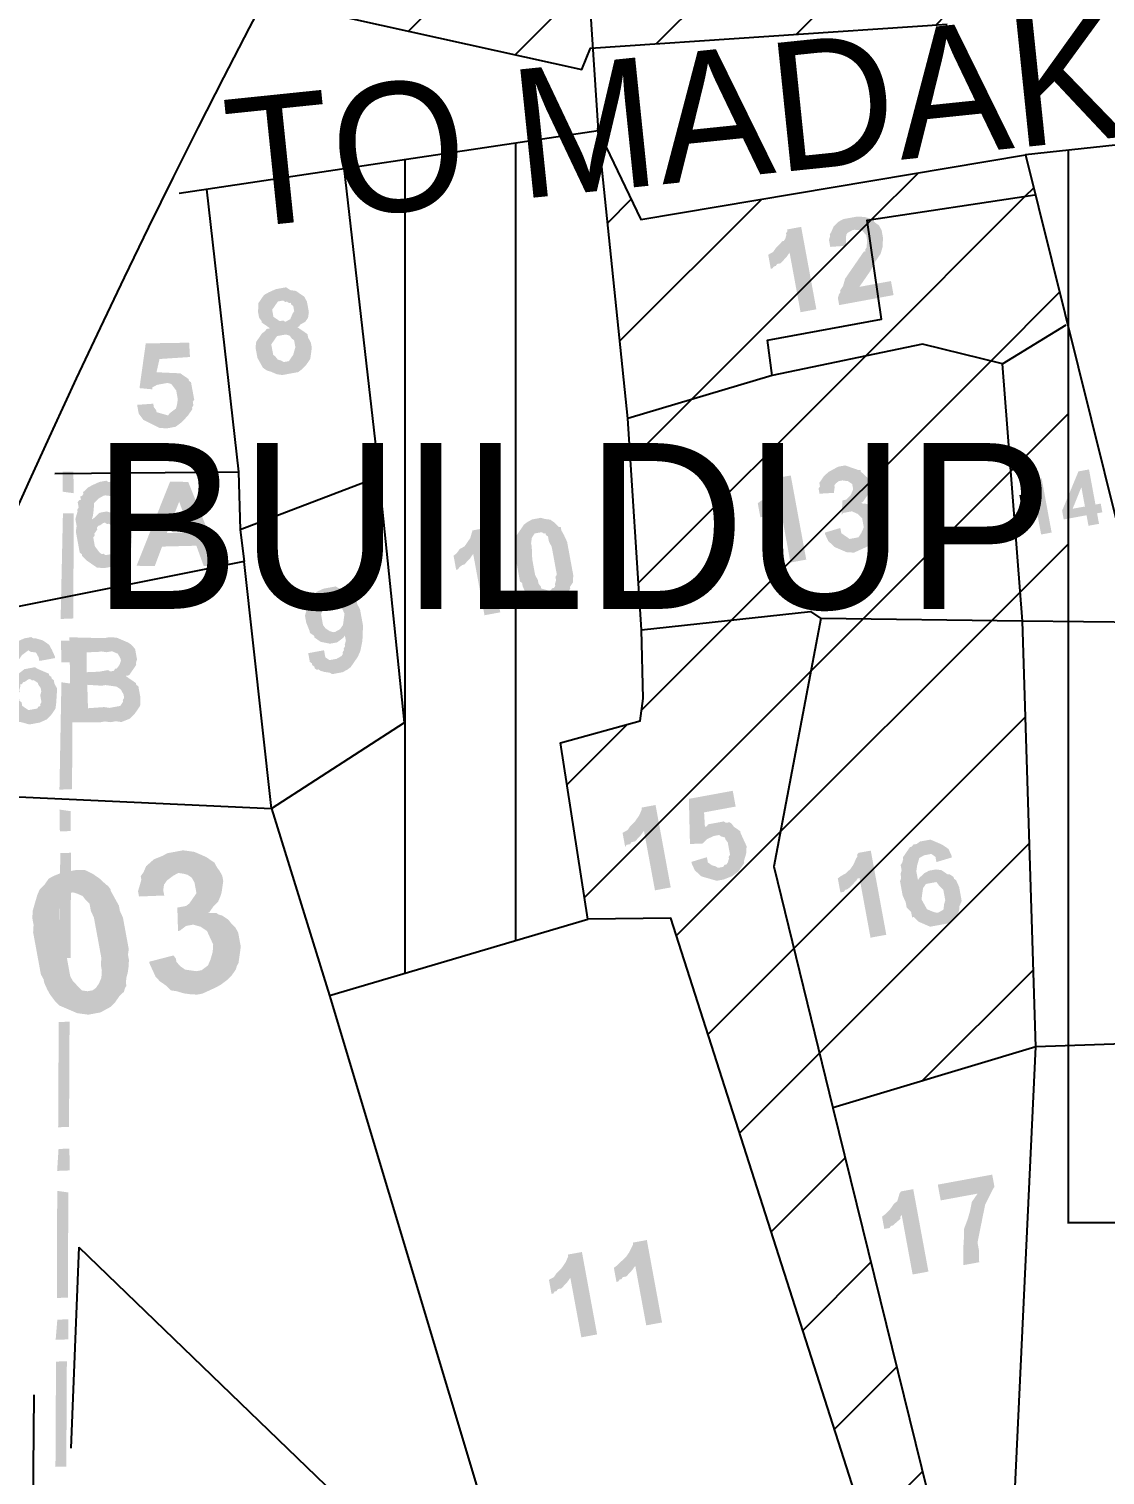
# Model space of a CAD drawing. Header units: metres. Extents: x 297 to 3998, y 336 to 1712.
# Drawn here: x 2856.9 to 2915.3, y 1161.1 to 1239.6 of the extents above; entities that cross this region are included whole.
import ezdxf

# ---------------------------------------------------------------- set-up
doc = ezdxf.new("R2010")
doc.units = ezdxf.units.M
doc.header["$MEASUREMENT"] = 0
doc.styles.get("Standard").update_dxf_attribs({"font": 'CENSCBK.TTF'})
pattern_1 = [(45, (-2513.5867, 677.9554), (-3.535534, 3.535534), [])]

msp = doc.modelspace()

# ---------------------------------------------------------------- hatches: boundary and pattern name
h = msp.add_hatch()
h.set_pattern_fill('ANSI31', color=2, scale=40, style=0)
h.set_pattern_definition(pattern_1)
h.paths.add_polyline_path([(2869.793, 1241.221), (2886.894, 1237.409), (2887.367, 1238.579), (2887.493, 1238.588), (2886.194, 1258.274), (2885.943, 1261.511), (2881.02, 1261.511, 0.011596)])
h = msp.add_hatch()
h.set_pattern_fill('ANSI31', color=2, scale=40, style=0)
h.set_pattern_definition(pattern_1)
h.paths.add_polyline_path([(2921.918, 1261.511), (2893.94, 1261.511), (2895.093, 1255.95), (2897, 1247.737), (2886.858, 1248.211), (2887.493, 1238.588), (2906.717, 1239.881), (2906.398, 1242.677), (2911.056, 1243.043), (2911.487, 1240.169), (2911.868, 1240.239), (2912.266, 1240.214), (2912.742, 1240.302), (2913.141, 1240.277), (2913.522, 1240.347), (2914.015, 1240.34), (2914.396, 1240.41), (2914.89, 1240.402), (2915.27, 1240.472), (2915.764, 1240.465), (2916.145, 1240.535), (2916.543, 1240.51), (2917.019, 1240.598), (2917.418, 1240.573), (2917.894, 1240.66), (2918.292, 1240.635), (2918.768, 1240.723), (2919.166, 1240.698), (2919.547, 1240.768), (2920.041, 1240.761), (2920.422, 1240.831), (2920.915, 1240.823), (2921.296, 1240.894), (2921.79, 1240.886), (2921.885, 1240.904)])
h = msp.add_hatch()
h.set_pattern_fill('ANSI31', color=2, scale=40, style=0)
h.set_pattern_definition(pattern_1)
h.paths.add_polyline_path([(2903.17, 1223.871), (2902.378, 1229.237), (2911.514, 1230.624), (2910.976, 1232.79), (2890.112, 1229.275), (2887.789, 1234.1), (2889.398, 1218.478), (2897.237, 1220.809), (2896.981, 1222.73)])
h = msp.add_hatch()
h.set_pattern_fill('ANSI31', color=2, scale=40, style=0)
h.set_pattern_definition(pattern_1)
h.paths.add_polyline_path([(2911.514, 1230.624), (2902.378, 1229.237), (2903.17, 1223.871), (2896.981, 1222.73), (2897.237, 1220.809), (2905.39, 1222.508), (2909.722, 1221.436), (2910.82, 1207.463), (2913.292, 1207.439), (2913.292, 1223.451)])
at = {"linetype": 'Continuous'}
for points in [[(2901.564, 1229.382), (2901.468, 1229.365), (2901.087, 1229.295), (2900.819, 1229.147), (2900.569, 1228.904), (2900.431, 1228.583), (2900.353, 1228.47), (2901.686, 1228.716), (2902.085, 1228.691), (2902.328, 1228.44), (2902.38, 1228.155), (2902.355, 1227.756), (2902.278, 1227.644), (2902.295, 1227.549), (2902.2, 1227.531), (2901.967, 1227.193), (2901.734, 1226.854), (2901.501, 1226.516), (2901.268, 1226.178), (2901.19, 1226.065), (2901.13, 1225.857), (2901.07, 1225.649), (2900.992, 1225.537), (2900.915, 1225.424), (2900.932, 1225.329), (2900.855, 1225.216), (2900.795, 1225.008), (2900.83, 1224.817), (2900.847, 1224.722), (2900.865, 1224.627), (2903.816, 1225.171), (2903.676, 1225.933), (2901.962, 1225.617), (2902.04, 1225.73), (2902.273, 1226.068), (2902.583, 1226.519), (2902.799, 1226.952), (2903.11, 1227.403), (2903.23, 1227.819), (2903.237, 1228.313), (2903.167, 1228.694), (2903.019, 1228.962), (2902.794, 1229.117), (2902.663, 1229.29), (2902.248, 1229.41), (2901.849, 1229.435), (2901.754, 1229.418)], [(2898.803, 1228.874), (2898.136, 1228.751), (2898.041, 1228.733), (2898.058, 1228.638), (2897.981, 1228.525), (2897.998, 1228.43), (2897.938, 1228.222), (2897.861, 1228.11), (2897.765, 1228.092), (2897.688, 1227.979), (2897.437, 1227.736), (2897.282, 1227.511), (2897.014, 1227.363), (2898.174, 1227.478), (2898.77, 1224.241), (2899.627, 1224.399)], [(2900.353, 1228.47), (2900.371, 1228.375), (2900.311, 1228.167), (2900.328, 1228.072), (2900.346, 1227.977), (2900.381, 1227.786), (2901.255, 1227.849), (2901.238, 1227.944), (2901.245, 1228.438), (2901.323, 1228.551), (2901.591, 1228.699), (2901.686, 1228.716)], [(2897.014, 1227.363), (2897.154, 1226.601), (2897.249, 1226.619), (2897.327, 1226.731), (2897.422, 1226.749), (2897.5, 1226.862), (2897.69, 1226.897), (2898.018, 1227.253), (2898.096, 1227.365), (2898.174, 1227.478)], [(2870.669, 1225.56), (2870.574, 1225.543), (2870.288, 1225.49), (2869.925, 1225.325), (2869.657, 1225.177), (2869.501, 1224.951), (2869.424, 1224.838), (2870.696, 1224.876), (2870.809, 1224.798), (2870.904, 1224.816), (2871.017, 1224.738), (2871.112, 1224.756), (2871.13, 1224.661), (2871.243, 1224.583), (2871.295, 1224.297), (2871.218, 1224.185), (2871.08, 1223.864), (2870.812, 1223.716), (2870.699, 1223.794), (2869.539, 1223.678), (2869.652, 1223.601), (2869.877, 1223.445), (2869.99, 1223.368), (2869.799, 1223.333), (2869.722, 1223.22), (2869.549, 1223.09), (2869.394, 1222.864), (2869.238, 1222.639), (2869.196, 1222.335), (2869.248, 1222.05), (2869.301, 1221.764), (2869.449, 1221.496), (2869.597, 1221.228), (2869.709, 1221.15), (2869.822, 1221.073), (2870.03, 1221.013), (2870.351, 1220.875), (2870.654, 1220.832), (2870.94, 1220.885), (2871.225, 1220.938), (2871.511, 1220.99), (2871.684, 1221.12), (2871.934, 1221.363), (2872.09, 1221.589), (2870.722, 1221.534), (2870.609, 1221.611), (2870.401, 1221.672), (2870.271, 1221.844), (2870.158, 1221.922), (2870.105, 1222.208), (2870.088, 1222.303), (2870.053, 1222.493), (2870.13, 1222.606), (2870.208, 1222.719), (2870.286, 1222.832), (2870.363, 1222.944), (2870.458, 1222.962), (2870.744, 1223.015), (2872.017, 1223.052), (2871.904, 1223.13), (2871.679, 1223.285), (2871.566, 1223.363), (2871.453, 1223.44), (2871.548, 1223.458), (2871.626, 1223.571), (2871.894, 1223.719), (2872.049, 1223.944), (2872.092, 1224.247), (2872.039, 1224.533), (2872.004, 1224.723), (2871.987, 1224.819), (2871.839, 1225.087), (2871.613, 1225.242), (2871.388, 1225.397), (2871.085, 1225.44), (2870.972, 1225.517), (2870.859, 1225.595)], [(2869.424, 1224.838), (2869.346, 1224.726), (2869.338, 1224.232), (2869.391, 1223.946), (2869.521, 1223.774), (2869.539, 1223.678), (2870.699, 1223.794), (2870.604, 1223.776), (2870.508, 1223.759), (2870.396, 1223.836), (2870.283, 1223.914), (2870.17, 1223.992), (2870.1, 1224.372), (2870.255, 1224.598), (2870.411, 1224.823), (2870.696, 1224.876)], [(2872.017, 1223.052), (2870.744, 1223.015), (2870.839, 1223.032), (2871.047, 1222.972), (2871.177, 1222.799), (2871.29, 1222.721), (2871.36, 1222.341), (2871.24, 1221.925), (2871.007, 1221.586), (2870.722, 1221.534), (2872.09, 1221.589), (2872.167, 1221.702), (2872.21, 1222.005), (2872.252, 1222.308), (2872.2, 1222.594), (2872.052, 1222.862), (2872.034, 1222.957)], [(2865.596, 1222.588), (2863.241, 1222.548), (2862.901, 1220.122), (2863.602, 1220.055), (2863.585, 1220.15), (2863.853, 1220.298), (2863.948, 1220.315), (2864.233, 1220.368), (2865.584, 1220.518), (2865.566, 1220.614), (2865.228, 1220.847), (2865.115, 1220.924), (2863.825, 1220.982), (2863.988, 1221.701), (2865.641, 1221.809)], [(2865.584, 1220.518), (2864.233, 1220.368), (2864.329, 1220.385), (2864.424, 1220.403), (2864.632, 1220.343), (2864.762, 1220.17), (2864.892, 1219.997), (2864.945, 1219.712), (2864.963, 1219.616), (2864.98, 1219.521), (2864.938, 1219.218), (2864.877, 1219.01), (2864.705, 1218.88), (2864.532, 1218.749), (2864.454, 1218.637), (2864.246, 1218.697), (2865.536, 1218.639), (2865.614, 1218.752), (2865.769, 1218.977), (2865.752, 1219.073), (2865.829, 1219.185), (2865.794, 1219.376), (2865.872, 1219.489), (2865.855, 1219.584), (2865.802, 1219.869), (2865.749, 1220.155), (2865.732, 1220.25), (2865.697, 1220.441)], [(2863.647, 1219.276), (2862.773, 1219.213), (2862.79, 1219.118), (2862.861, 1218.737), (2863.121, 1218.391), (2863.555, 1218.176), (2863.988, 1217.96), (2864.386, 1217.935), (2864.862, 1218.023), (2865.208, 1218.283), (2865.536, 1218.639), (2864.246, 1218.697), (2864.038, 1218.757), (2863.83, 1218.817), (2863.813, 1218.912), (2863.682, 1219.085), (2863.665, 1219.18)], [(2859.314, 1215.593), (2858.726, 1215.583), (2859.335, 1214.415)], [(2858.726, 1215.583), (2859.335, 1214.415), (2858.728, 1214.5)], [(2898.237, 1215.382), (2897.475, 1215.241), (2897.493, 1215.146), (2897.51, 1215.051), (2897.433, 1214.938), (2897.295, 1214.618), (2897.217, 1214.505), (2897.14, 1214.392), (2896.889, 1214.149), (2896.621, 1214.001), (2896.448, 1213.871), (2897.626, 1213.891), (2898.222, 1210.654), (2899.079, 1210.812)], [(2900.903, 1215.873), (2900.808, 1215.855), (2900.539, 1215.708), (2900.271, 1215.56), (2900.021, 1215.317), (2899.866, 1215.091), (2899.788, 1214.978), (2901.043, 1215.111), (2901.346, 1215.069), (2901.572, 1214.913), (2901.624, 1214.628), (2901.487, 1214.307), (2901.236, 1214.064), (2901.141, 1214.046), (2901.046, 1214.029), (2900.996, 1213.232), (2901.073, 1213.345), (2901.168, 1213.362), (2901.454, 1213.415), (2902.579, 1213.721), (2902.466, 1213.798), (2902.258, 1213.859), (2902.163, 1213.841), (2902.05, 1213.919), (2902.146, 1213.936), (2902.301, 1214.162), (2902.456, 1214.387), (2902.481, 1214.786), (2902.394, 1215.262), (2902.038, 1215.59), (2902.02, 1215.685), (2901.925, 1215.668), (2901.188, 1215.926), (2901.093, 1215.908)], [(2911.849, 1215.232), (2911.373, 1215.144), (2911.218, 1214.919), (2911.158, 1214.711), (2910.907, 1214.468), (2910.734, 1214.338), (2910.639, 1214.32), (2911.436, 1214.27), (2911.822, 1212.175), (2912.393, 1212.281)], [(2914.42, 1215.706), (2913.849, 1215.601), (2912.962, 1213.468), (2913.049, 1212.992), (2914.287, 1213.22), (2914.392, 1212.649), (2914.964, 1212.754), (2914.858, 1213.326), (2915.144, 1213.378), (2915.056, 1213.854), (2913.533, 1213.574), (2914.006, 1214.744)], [(2914.42, 1215.706), (2914.006, 1214.744), (2914.199, 1213.696), (2913.533, 1213.574), (2914.771, 1213.802)], [(2861.105, 1215.097), (2860.724, 1215.027), (2860.361, 1214.862), (2860.093, 1214.714), (2859.842, 1214.471), (2859.86, 1214.376), (2861.055, 1214.3), (2861.358, 1214.258), (2861.524, 1213.895), (2861.541, 1213.799), (2862.398, 1213.957), (2862.38, 1214.052), (2862.215, 1214.416), (2862.067, 1214.684), (2861.729, 1214.917), (2861.313, 1215.037), (2861.218, 1215.019)], [(2865.547, 1215.03), (2864.56, 1215.045), (2862.744, 1210.477), (2863.731, 1210.462), (2864.127, 1211.519), (2865.988, 1211.567), (2864.385, 1212.256), (2865.056, 1213.955)], [(2865.547, 1215.03), (2865.056, 1213.955), (2865.658, 1212.294), (2864.385, 1212.256), (2865.988, 1211.567), (2866.389, 1210.46), (2867.377, 1210.445)], [(2899.788, 1214.978), (2899.823, 1214.788), (2899.745, 1214.675), (2899.763, 1214.58), (2899.798, 1214.39), (2900.577, 1214.435), (2900.62, 1214.738), (2900.602, 1214.833), (2900.68, 1214.946), (2900.853, 1215.076), (2900.948, 1215.094), (2901.043, 1215.111)], [(2859.86, 1214.376), (2859.782, 1214.263), (2859.687, 1214.245), (2859.722, 1214.055), (2859.627, 1214.037), (2859.549, 1213.925), (2859.567, 1213.829), (2859.602, 1213.639), (2859.524, 1213.526), (2859.542, 1213.431), (2859.422, 1213.015), (2859.457, 1212.825), (2859.492, 1212.634), (2859.449, 1212.331), (2859.519, 1211.95), (2859.572, 1211.665), (2859.642, 1211.284), (2859.66, 1211.189), (2859.772, 1211.111), (2859.79, 1211.016), (2860.033, 1210.765), (2860.371, 1210.532), (2860.597, 1210.377), (2860.995, 1210.352), (2861.281, 1210.404), (2861.662, 1210.475), (2861.93, 1210.622), (2862.18, 1210.865), (2862.258, 1210.978), (2862.336, 1211.091), (2861.063, 1211.053), (2860.95, 1211.131), (2860.855, 1211.113), (2860.742, 1211.191), (2860.612, 1211.364), (2860.481, 1211.537), (2860.394, 1212.013), (2860.471, 1212.126), (2860.454, 1212.221), (2860.532, 1212.334), (2860.609, 1212.446), (2860.592, 1212.542), (2860.669, 1212.654), (2860.765, 1212.672), (2860.937, 1212.802), (2861.033, 1212.82), (2862.305, 1212.857), (2862.193, 1212.935), (2862.08, 1213.013), (2860.314, 1212.982), (2860.374, 1213.19), (2860.416, 1213.494), (2860.441, 1213.892), (2860.692, 1214.135), (2860.96, 1214.283), (2861.055, 1214.3)], [(2896.448, 1213.871), (2896.588, 1213.109), (2896.779, 1213.144), (2896.857, 1213.257), (2896.952, 1213.275), (2897.125, 1213.405), (2897.453, 1213.761), (2897.531, 1213.873), (2897.626, 1213.891)], [(2902.579, 1213.721), (2901.454, 1213.415), (2901.549, 1213.433), (2901.87, 1213.295), (2902.113, 1213.044), (2902.201, 1212.568), (2902.063, 1212.248), (2901.908, 1212.022), (2901.812, 1212.005), (2901.622, 1211.969), (2902.972, 1212.12), (2903.033, 1212.328), (2903.11, 1212.441), (2903.075, 1212.631), (2903.058, 1212.726), (2902.97, 1213.202), (2902.935, 1213.393), (2902.822, 1213.47), (2902.805, 1213.566), (2902.692, 1213.643)], [(2910.639, 1214.32), (2910.744, 1213.749), (2910.84, 1213.766), (2911.341, 1214.252), (2911.436, 1214.27)], [(2858.748, 1213.323), (2859.307, 1207.618), (2858.623, 1207.59)], [(2859.337, 1213.333), (2858.748, 1213.323), (2859.307, 1207.618)], [(2861.118, 1213.426), (2860.737, 1213.356), (2860.486, 1213.113), (2860.314, 1212.982), (2862.08, 1213.013), (2862.062, 1213.108), (2861.742, 1213.246), (2861.421, 1213.383), (2861.326, 1213.366)], [(2862.305, 1212.857), (2861.033, 1212.82), (2861.145, 1212.742), (2861.241, 1212.76), (2861.466, 1212.604), (2861.484, 1212.509), (2861.596, 1212.431), (2861.614, 1212.336), (2861.667, 1212.051), (2861.684, 1211.955), (2861.702, 1211.86), (2861.659, 1211.557), (2861.581, 1211.444), (2861.599, 1211.349), (2861.521, 1211.236), (2861.426, 1211.219), (2861.348, 1211.106), (2861.063, 1211.053), (2862.336, 1211.091), (2862.413, 1211.204), (2862.456, 1211.507), (2862.481, 1211.905), (2862.506, 1212.304), (2862.358, 1212.572), (2862.323, 1212.762)], [(2884.397, 1213.028), (2884.206, 1212.993), (2883.938, 1212.845), (2883.765, 1212.715), (2883.533, 1212.377), (2883.3, 1212.039), (2883.292, 1211.545), (2883.285, 1211.052), (2883.372, 1210.575), (2883.46, 1210.099), (2883.548, 1209.623), (2883.66, 1209.546), (2883.678, 1209.451), (2883.696, 1209.355), (2883.861, 1208.992), (2884.104, 1208.742), (2884.329, 1208.586), (2884.65, 1208.448), (2884.763, 1208.371), (2884.858, 1208.388), (2884.953, 1208.406), (2885.429, 1208.494), (2885.62, 1208.529), (2885.715, 1208.546), (2885.888, 1208.676), (2886.043, 1208.902), (2886.121, 1209.015), (2886.216, 1209.032), (2886.198, 1209.127), (2886.276, 1209.24), (2886.259, 1209.335), (2885.116, 1209.125), (2884.908, 1209.185), (2884.7, 1209.245), (2884.683, 1209.34), (2884.552, 1209.513), (2884.517, 1209.704), (2884.369, 1209.972), (2884.317, 1210.257), (2884.212, 1210.829), (2884.184, 1211.513), (2884.166, 1211.608), (2884.149, 1211.703), (2884.191, 1212.006), (2884.347, 1212.232), (2884.442, 1212.249), (2884.537, 1212.267), (2885.757, 1212.59), (2885.662, 1212.572), (2885.419, 1212.823), (2885.194, 1212.978), (2884.89, 1213.021), (2884.682, 1213.081), (2884.492, 1213.046)], [(2881.636, 1212.52), (2880.969, 1212.397), (2880.909, 1212.189), (2880.849, 1211.981), (2880.771, 1211.868), (2880.694, 1211.755), (2880.616, 1211.643), (2880.539, 1211.53), (2880.27, 1211.382), (2880.115, 1211.157), (2879.942, 1211.026), (2881.007, 1211.124), (2881.621, 1207.792), (2882.478, 1207.95)], [(2885.757, 1212.59), (2884.537, 1212.267), (2884.632, 1212.284), (2884.728, 1212.302), (2884.84, 1212.224), (2884.936, 1212.242), (2884.953, 1212.146), (2885.066, 1212.069), (2885.101, 1211.878), (2885.118, 1211.783), (2885.266, 1211.515), (2885.337, 1211.134), (2885.424, 1210.658), (2885.547, 1209.992), (2885.469, 1209.879), (2885.487, 1209.784), (2885.504, 1209.689), (2885.444, 1209.481), (2885.462, 1209.385), (2885.384, 1209.273), (2885.289, 1209.255), (2885.211, 1209.142), (2885.116, 1209.125), (2886.259, 1209.335), (2886.414, 1209.561), (2886.439, 1209.959), (2886.351, 1210.435), (2886.281, 1210.816), (2886.193, 1211.292), (2886.106, 1211.768), (2885.94, 1212.132), (2885.792, 1212.4), (2885.775, 1212.495)], [(2900.928, 1212.531), (2900.089, 1212.278), (2900.106, 1212.182), (2900.272, 1211.819), (2900.627, 1211.491), (2900.948, 1211.353), (2901.269, 1211.215), (2901.667, 1211.19), (2902.03, 1211.356), (2902.394, 1211.521), (2902.739, 1211.782), (2902.817, 1211.894), (2902.895, 1212.007), (2902.972, 1212.12), (2901.622, 1211.969), (2901.432, 1211.934), (2901.319, 1212.012), (2901.206, 1212.09), (2900.981, 1212.245), (2900.963, 1212.34)], [(2879.942, 1211.026), (2880.083, 1210.265), (2880.178, 1210.282), (2880.255, 1210.395), (2880.428, 1210.525), (2880.524, 1210.543), (2880.852, 1210.899), (2880.929, 1211.011), (2881.007, 1211.124)], [(2873.365, 1209.322), (2872.889, 1209.235), (2872.526, 1209.069), (2872.276, 1208.826), (2872.043, 1208.488), (2872, 1208.185), (2871.88, 1207.769), (2871.95, 1207.388), (2872.133, 1206.929), (2872.15, 1206.834), (2873.423, 1206.872), (2873.215, 1206.932), (2872.99, 1207.087), (2872.859, 1207.26), (2872.842, 1207.355), (2872.789, 1207.641), (2872.772, 1207.736), (2872.754, 1207.831), (2872.814, 1208.039), (2872.874, 1208.247), (2873.03, 1208.473), (2873.203, 1208.603), (2873.411, 1208.543), (2874.666, 1208.676), (2874.553, 1208.754), (2874.423, 1208.926), (2874.197, 1209.082), (2873.877, 1209.22), (2873.669, 1209.28), (2873.556, 1209.357)], [(2874.666, 1208.676), (2873.411, 1208.543), (2873.506, 1208.561), (2873.619, 1208.483), (2873.862, 1208.232), (2874.027, 1207.869), (2873.984, 1207.566), (2873.942, 1207.263), (2873.864, 1207.15), (2873.786, 1207.037), (2873.518, 1206.889), (2873.423, 1206.872), (2872.15, 1206.834), (2872.263, 1206.757), (2872.376, 1206.679), (2874.047, 1206.692), (2874.082, 1206.501), (2874.1, 1206.406), (2874.04, 1206.198), (2874.057, 1206.103), (2873.979, 1205.99), (2873.997, 1205.895), (2873.919, 1205.782), (2873.937, 1205.687), (2873.859, 1205.574), (2873.591, 1205.426), (2873.401, 1205.391), (2872.145, 1205.258), (2872.258, 1205.181), (2872.276, 1205.085), (2872.389, 1205.008), (2872.406, 1204.913), (2872.519, 1204.835), (2872.614, 1204.852), (2872.727, 1204.775), (2872.935, 1204.715), (2873.238, 1204.672), (2873.351, 1204.594), (2873.636, 1204.647), (2873.922, 1204.7), (2874.19, 1204.848), (2874.363, 1204.978), (2874.518, 1205.203), (2874.751, 1205.542), (2874.889, 1205.862), (2874.992, 1206.373), (2875.017, 1206.772), (2875.024, 1207.265), (2874.936, 1207.741), (2874.866, 1208.122), (2874.718, 1208.39), (2874.683, 1208.581)], [(2857.032, 1206.608), (2856.937, 1206.59), (2856.652, 1206.538), (2856.288, 1206.372), (2856.02, 1206.225), (2855.77, 1205.982), (2855.692, 1205.869), (2856.982, 1205.811), (2857.285, 1205.769), (2857.433, 1205.501), (2857.468, 1205.31), (2858.325, 1205.468), (2858.308, 1205.563), (2858.142, 1205.927), (2857.995, 1206.195), (2857.656, 1206.428), (2857.24, 1206.548), (2857.145, 1206.53)], [(2860.981, 1206.548), (2859.102, 1206.596), (2859.165, 1201.98), (2860.741, 1201.976), (2861.026, 1202.028), (2861.33, 1201.986), (2861.615, 1202.038), (2861.918, 1201.996), (2862.377, 1202.179), (2862.627, 1202.422), (2862.783, 1202.647), (2862.86, 1202.76), (2860.107, 1202.745), (2860.069, 1204.017), (2860.866, 1203.967), (2862.727, 1204.015), (2862.71, 1204.11), (2862.597, 1204.188), (2862.484, 1204.266), (2862.372, 1204.343), (2862.259, 1204.421), (2862.146, 1204.499), (2862.241, 1204.516), (2862.337, 1204.534), (2862.492, 1204.759), (2860.042, 1204.701), (2860.039, 1205.784), (2860.628, 1205.794), (2862.68, 1205.877), (2862.662, 1205.972), (2862.419, 1206.222), (2862.306, 1206.3), (2861.986, 1206.438), (2861.665, 1206.576), (2861.267, 1206.601), (2861.171, 1206.583)], [(2872.376, 1206.679), (2872.393, 1206.584), (2872.732, 1206.351), (2873.243, 1206.248), (2873.624, 1206.318), (2873.969, 1206.579), (2874.047, 1206.692)], [(2855.692, 1205.869), (2855.71, 1205.774), (2855.614, 1205.756), (2855.632, 1205.661), (2855.554, 1205.548), (2855.477, 1205.435), (2855.416, 1205.227), (2855.452, 1205.037), (2855.374, 1204.924), (2855.426, 1204.639), (2855.349, 1204.526), (2855.384, 1204.335), (2855.401, 1204.24), (2855.376, 1203.842), (2855.429, 1203.556), (2855.499, 1203.175), (2855.552, 1202.89), (2855.587, 1202.699), (2855.7, 1202.622), (2855.717, 1202.526), (2855.96, 1202.276), (2856.203, 1202.025), (2856.506, 1201.983), (2856.922, 1201.863), (2857.208, 1201.915), (2857.494, 1201.968), (2857.857, 1202.133), (2858.107, 1202.376), (2858.185, 1202.489), (2858.263, 1202.602), (2856.972, 1202.659), (2856.877, 1202.642), (2856.765, 1202.719), (2856.539, 1202.875), (2856.504, 1203.065), (2856.391, 1203.143), (2856.321, 1203.524), (2856.399, 1203.636), (2856.381, 1203.732), (2856.441, 1203.94), (2856.424, 1204.035), (2856.519, 1204.052), (2856.597, 1204.165), (2856.692, 1204.183), (2856.865, 1204.313), (2856.96, 1204.331), (2858.137, 1204.351), (2858.12, 1204.446), (2858.007, 1204.523), (2856.241, 1204.493), (2856.301, 1204.701), (2856.343, 1205.004), (2856.369, 1205.403), (2856.524, 1205.628), (2856.87, 1205.889), (2856.982, 1205.811)], [(2859.232, 1206.423), (2858.643, 1206.413), (2859.252, 1205.245)], [(2858.643, 1206.413), (2859.252, 1205.245), (2858.664, 1205.235)], [(2862.68, 1205.877), (2860.628, 1205.794), (2860.818, 1205.829), (2861.121, 1205.786), (2861.407, 1205.839), (2861.728, 1205.701), (2861.876, 1205.433), (2861.893, 1205.338), (2861.833, 1205.13), (2861.755, 1205.017), (2861.678, 1204.904), (2861.582, 1204.887), (2861.505, 1204.774), (2861.314, 1204.739), (2861.202, 1204.817), (2861.011, 1204.782), (2860.821, 1204.747), (2860.726, 1204.729), (2860.042, 1204.701), (2862.492, 1204.759), (2862.57, 1204.872), (2862.725, 1205.097), (2862.707, 1205.193), (2862.767, 1205.401), (2862.732, 1205.591), (2862.697, 1205.781)], [(2872.915, 1205.892), (2872.058, 1205.734), (2872.11, 1205.449), (2872.145, 1205.258), (2873.401, 1205.391), (2873.21, 1205.356), (2873.098, 1205.434), (2872.985, 1205.511), (2872.967, 1205.607), (2872.95, 1205.702)], [(2857.045, 1204.937), (2856.664, 1204.867), (2856.318, 1204.606), (2856.241, 1204.493), (2858.007, 1204.523), (2857.99, 1204.619), (2857.669, 1204.756), (2857.348, 1204.894), (2857.235, 1204.972)], [(2858.137, 1204.351), (2856.96, 1204.331), (2857.073, 1204.253), (2857.168, 1204.27), (2857.393, 1204.115), (2857.411, 1204.02), (2857.541, 1203.847), (2857.576, 1203.657), (2857.516, 1203.449), (2857.534, 1203.353), (2857.551, 1203.258), (2857.586, 1203.068), (2857.509, 1202.955), (2857.526, 1202.86), (2857.431, 1202.842), (2857.353, 1202.73), (2857.258, 1202.712), (2856.972, 1202.659), (2858.263, 1202.602), (2858.34, 1202.715), (2858.383, 1203.018), (2858.408, 1203.416), (2858.433, 1203.814), (2858.285, 1204.083), (2858.25, 1204.273)], [(2858.666, 1204.153), (2859.243, 1198.353), (2858.559, 1198.325)], [(2859.272, 1204.068), (2858.666, 1204.153), (2859.243, 1198.353)], [(2862.727, 1204.015), (2860.866, 1203.967), (2860.961, 1203.985), (2861.056, 1204.002), (2861.359, 1203.96), (2861.663, 1203.917), (2861.888, 1203.762), (2862.036, 1203.494), (2862.071, 1203.304), (2861.993, 1203.191), (2862.011, 1203.096), (2861.933, 1202.983), (2861.856, 1202.87), (2861.665, 1202.835), (2861.57, 1202.817), (2861.475, 1202.8), (2861.38, 1202.782), (2861.284, 1202.765), (2860.981, 1202.807), (2860.107, 1202.745), (2862.86, 1202.76), (2862.938, 1202.873), (2862.945, 1203.366), (2862.858, 1203.842), (2862.84, 1203.937)], [(2895.091, 1198.264), (2892.711, 1197.826), (2892.769, 1195.375), (2893.453, 1195.403), (2893.703, 1195.646), (2894.066, 1195.811), (2895.382, 1196.152), (2895.269, 1196.23), (2895.156, 1196.307), (2895.026, 1196.48), (2894.913, 1196.558), (2893.58, 1196.312), (2893.535, 1197.092), (2895.249, 1197.407)], [(2859.168, 1197.157), (2858.561, 1197.243), (2859.17, 1196.075)], [(2858.561, 1197.243), (2859.17, 1196.075), (2858.581, 1196.065)], [(2890.902, 1197.492), (2890.235, 1197.369), (2890.14, 1197.352), (2890.158, 1197.257), (2890.02, 1196.936), (2889.942, 1196.823), (2889.865, 1196.711), (2889.787, 1196.598), (2889.536, 1196.355), (2889.381, 1196.129), (2889.113, 1195.981), (2890.273, 1196.097), (2890.87, 1192.86), (2891.726, 1193.018)], [(2894.134, 1196.513), (2894.039, 1196.495), (2893.944, 1196.478), (2893.753, 1196.443), (2893.675, 1196.33), (2893.58, 1196.312), (2894.913, 1196.558), (2894.723, 1196.523), (2894.61, 1196.601), (2894.515, 1196.583), (2894.42, 1196.565), (2894.229, 1196.53)], [(2889.113, 1195.981), (2889.253, 1195.22), (2889.331, 1195.332), (2889.426, 1195.35), (2889.521, 1195.368), (2889.599, 1195.48), (2889.79, 1195.515), (2890.118, 1195.871), (2890.195, 1195.984), (2890.273, 1196.097)], [(2895.382, 1196.152), (2894.066, 1195.811), (2894.162, 1195.829), (2894.257, 1195.846), (2894.352, 1195.864), (2894.465, 1195.786), (2894.673, 1195.726), (2894.69, 1195.631), (2894.821, 1195.458), (2894.856, 1195.268), (2894.891, 1195.077), (2894.926, 1194.887), (2894.943, 1194.792), (2894.866, 1194.679), (2894.883, 1194.584), (2894.823, 1194.376), (2894.745, 1194.263), (2894.65, 1194.245), (2894.573, 1194.133), (2894.477, 1194.115), (2895.715, 1194.343), (2895.697, 1194.438), (2895.818, 1194.854), (2895.843, 1195.253), (2895.677, 1195.616), (2895.512, 1195.979), (2895.494, 1196.074)], [(2905.531, 1195.561), (2905.246, 1195.509), (2905.073, 1195.378), (2904.883, 1195.343), (2904.805, 1195.231), (2904.71, 1195.213), (2904.632, 1195.1), (2904.399, 1194.762), (2904.321, 1194.649), (2905.577, 1194.782), (2905.672, 1194.8), (2905.862, 1194.835), (2905.975, 1194.757), (2906.088, 1194.679), (2906.105, 1194.584), (2906.14, 1194.394), (2906.98, 1194.647), (2906.962, 1194.742), (2906.797, 1195.105), (2906.458, 1195.338), (2906.138, 1195.476), (2905.817, 1195.614), (2905.627, 1195.579)], [(2858.601, 1194.887), (2859.16, 1189.183), (2858.572, 1189.172)], [(2859.19, 1194.898), (2858.601, 1194.887), (2859.16, 1189.183)], [(2864.792, 1194.945), (2864.697, 1194.928), (2864.412, 1194.875), (2864.144, 1194.727), (2863.685, 1194.544), (2863.262, 1194.171), (2863.124, 1193.85), (2862.969, 1193.625), (2863.004, 1193.435), (2865.003, 1193.803), (2865.306, 1193.76), (2865.514, 1193.7), (2865.74, 1193.545), (2865.887, 1193.277), (2865.958, 1192.896), (2865.993, 1192.706), (2865.837, 1192.48), (2865.682, 1192.255), (2865.604, 1192.142), (2865.431, 1192.012), (2864.955, 1191.924), (2864.993, 1190.651), (2865.088, 1190.669), (2865.261, 1190.799), (2865.434, 1190.929), (2865.624, 1190.964), (2867.624, 1191.333), (2867.398, 1191.488), (2867.19, 1191.548), (2867.078, 1191.626), (2866.584, 1191.633), (2866.679, 1191.651), (2866.912, 1191.989), (2867.163, 1192.232), (2867.301, 1192.553), (2867.361, 1192.761), (2867.403, 1193.064), (2867.446, 1193.367), (2867.393, 1193.653), (2867.245, 1193.921), (2867.115, 1194.094), (2866.967, 1194.362), (2866.742, 1194.517), (2866.516, 1194.672), (2866.196, 1194.81), (2865.875, 1194.948), (2865.572, 1194.991), (2865.268, 1195.033), (2865.078, 1194.998)], [(2902.58, 1195.017), (2901.914, 1194.895), (2901.836, 1194.782), (2901.853, 1194.687), (2901.776, 1194.574), (2901.638, 1194.253), (2901.56, 1194.141), (2901.483, 1194.028), (2901.232, 1193.785), (2900.964, 1193.637), (2900.791, 1193.507), (2901.969, 1193.527), (2902.565, 1190.29), (2903.422, 1190.448)], [(2904.321, 1194.649), (2904.339, 1194.554), (2904.279, 1194.346), (2904.201, 1194.233), (2904.219, 1194.138), (2904.236, 1194.043), (2904.254, 1193.948), (2904.194, 1193.74), (2904.211, 1193.645), (2904.229, 1193.549), (2904.169, 1193.341), (2904.256, 1192.865), (2904.309, 1192.58), (2904.474, 1192.216), (2904.527, 1191.931), (2904.77, 1191.68), (2904.787, 1191.585), (2904.823, 1191.395), (2904.918, 1191.412), (2905.161, 1191.162), (2905.482, 1191.024), (2905.802, 1190.886), (2906.183, 1190.956), (2906.469, 1191.009), (2906.85, 1191.079), (2907.1, 1191.322), (2907.333, 1191.66), (2907.393, 1191.868), (2906.155, 1191.64), (2905.948, 1191.7), (2905.627, 1191.838), (2905.479, 1192.106), (2905.331, 1192.374), (2905.374, 1192.678), (2905.416, 1192.981), (2905.572, 1193.206), (2905.857, 1193.259), (2907.077, 1193.582), (2906.965, 1193.66), (2906.852, 1193.737), (2905.138, 1193.422), (2905.121, 1193.517), (2905.05, 1193.898), (2905.093, 1194.201), (2905.213, 1194.617), (2905.481, 1194.765), (2905.577, 1194.782)], [(2893.688, 1194.659), (2892.849, 1194.406), (2892.866, 1194.31), (2893.032, 1193.947), (2893.387, 1193.619), (2893.803, 1193.499), (2894.219, 1193.378), (2894.6, 1193.449), (2895.059, 1193.632), (2895.404, 1193.892), (2895.637, 1194.23), (2895.715, 1194.343), (2894.477, 1194.115), (2894.287, 1194.08), (2894.174, 1194.158), (2893.966, 1194.218), (2893.853, 1194.295), (2893.741, 1194.373), (2893.706, 1194.564)], [(2905.83, 1193.943), (2905.734, 1193.925), (2905.466, 1193.777), (2905.216, 1193.534), (2905.138, 1193.422), (2906.852, 1193.737), (2906.757, 1193.72), (2906.418, 1193.953), (2906.115, 1193.995), (2906.02, 1193.978)], [(2858.985, 1193.875), (2858.89, 1193.858), (2858.699, 1193.823), (2858.241, 1193.64), (2857.973, 1193.492), (2857.74, 1193.154), (2857.489, 1192.911), (2857.351, 1192.59), (2857.231, 1192.174), (2857.111, 1191.758), (2857.086, 1191.36), (2857.156, 1190.979), (2857.131, 1190.58), (2857.219, 1190.104), (2857.289, 1189.724), (2857.359, 1189.343), (2857.429, 1188.962), (2857.499, 1188.581), (2857.552, 1188.296), (2857.7, 1188.027), (2857.735, 1187.837), (2857.9, 1187.474), (2858.048, 1187.206), (2858.309, 1186.86), (2858.552, 1186.609), (2858.872, 1186.472), (2859.193, 1186.334), (2859.514, 1186.196), (2859.817, 1186.153), (2860.12, 1186.111), (2860.406, 1186.163), (2860.787, 1186.234), (2861.055, 1186.381), (2861.323, 1186.529), (2861.573, 1186.772), (2861.806, 1187.111), (2862.057, 1187.354), (2862.117, 1187.562), (2862.195, 1187.674), (2860.178, 1187.401), (2860.083, 1187.384), (2859.779, 1187.426), (2859.536, 1187.677), (2859.293, 1187.927), (2859.145, 1188.195), (2859.075, 1188.576), (2859.005, 1188.957), (2858.935, 1189.338), (2858.787, 1189.606), (2858.734, 1189.892), (2858.682, 1190.177), (2858.707, 1190.576), (2858.637, 1190.956), (2858.567, 1191.337), (2858.574, 1191.831), (2858.617, 1192.134), (2858.754, 1192.455), (2859.022, 1192.602), (2859.195, 1192.733), (2861.195, 1193.101), (2861.082, 1193.179), (2860.726, 1193.507), (2860.388, 1193.74), (2859.954, 1193.955), (2859.461, 1193.963), (2859.27, 1193.928)], [(2863.004, 1193.435), (2862.943, 1193.227), (2862.823, 1192.811), (2862.876, 1192.525), (2864.244, 1192.58), (2864.191, 1192.866), (2864.234, 1193.169), (2864.389, 1193.394), (2864.562, 1193.525), (2864.735, 1193.655), (2865.003, 1193.803)], [(2900.791, 1193.507), (2900.932, 1192.745), (2901.027, 1192.762), (2901.122, 1192.78), (2901.2, 1192.893), (2901.295, 1192.91), (2901.468, 1193.041), (2901.796, 1193.396), (2901.874, 1193.509), (2901.969, 1193.527)], [(2907.077, 1193.582), (2905.857, 1193.259), (2906.143, 1193.311), (2906.273, 1193.139), (2906.516, 1192.888), (2906.569, 1192.602), (2906.621, 1192.317), (2906.561, 1192.109), (2906.519, 1191.806), (2906.251, 1191.658), (2906.155, 1191.64), (2907.393, 1191.868), (2907.376, 1191.964), (2907.513, 1192.284), (2907.443, 1192.665), (2907.373, 1193.046), (2907.208, 1193.409), (2907.095, 1193.487)], [(2861.195, 1193.101), (2859.195, 1192.733), (2859.291, 1192.75), (2859.498, 1192.69), (2859.819, 1192.552), (2859.949, 1192.38), (2860.193, 1192.129), (2860.263, 1191.748), (2860.428, 1191.385), (2860.481, 1191.099), (2860.533, 1190.814), (2860.586, 1190.528), (2860.639, 1190.242), (2860.656, 1190.147), (2860.709, 1189.862), (2860.761, 1189.576), (2860.832, 1189.195), (2860.807, 1188.797), (2860.859, 1188.511), (2860.834, 1188.113), (2860.696, 1187.792), (2860.541, 1187.567), (2860.368, 1187.436), (2860.178, 1187.401), (2862.195, 1187.674), (2862.16, 1187.865), (2862.202, 1188.168), (2862.262, 1188.376), (2862.305, 1188.679), (2862.33, 1189.077), (2862.277, 1189.363), (2862.32, 1189.666), (2862.25, 1190.047), (2862.179, 1190.428), (2862.127, 1190.714), (2862.057, 1191.094), (2862.004, 1191.38), (2861.839, 1191.743), (2861.786, 1192.029), (2861.638, 1192.297), (2861.49, 1192.565), (2861.343, 1192.833), (2861.325, 1192.928)], [(2867.624, 1191.333), (2865.624, 1190.964), (2865.815, 1190.999), (2866.231, 1190.879), (2866.569, 1190.646), (2866.734, 1190.283), (2866.9, 1189.92), (2866.875, 1189.521), (2866.755, 1189.105), (2866.617, 1188.785), (2866.271, 1188.524), (2865.985, 1188.471), (2868.193, 1188.78), (2868.27, 1188.892), (2868.313, 1189.196), (2868.356, 1189.499), (2868.398, 1189.802), (2868.345, 1190.087), (2868.293, 1190.373), (2868.258, 1190.563), (2868.11, 1190.832), (2867.867, 1191.082), (2867.737, 1191.255)], [(2864.745, 1189.326), (2863.43, 1188.985), (2863.447, 1188.89), (2863.613, 1188.526), (2863.778, 1188.163), (2864.021, 1187.912), (2864.359, 1187.68), (2864.602, 1187.429), (2864.906, 1187.386), (2865.321, 1187.266), (2865.625, 1187.224), (2866.023, 1187.199), (2866.309, 1187.251), (2866.672, 1187.417), (2867.035, 1187.582), (2867.303, 1187.73), (2867.649, 1187.99), (2867.9, 1188.233), (2868.133, 1188.572), (2868.193, 1188.78), (2865.985, 1188.471), (2865.682, 1188.514), (2865.379, 1188.556), (2865.154, 1188.712), (2864.911, 1188.962), (2864.875, 1189.153)], [(2859.181, 1188.005), (2858.497, 1187.977), (2859.105, 1186.81)], [(2858.497, 1187.977), (2859.105, 1186.81), (2858.517, 1186.8)], [(2858.519, 1185.717), (2859.078, 1180.012), (2858.489, 1180.002)], [(2859.108, 1185.727), (2858.519, 1185.717), (2859.078, 1180.012)], [(2858.51, 1178.825), (2859.118, 1177.657), (2858.434, 1177.63)], [(2859.098, 1178.835), (2858.51, 1178.825), (2859.118, 1177.657)], [(2909.168, 1177.429), (2906.216, 1176.886), (2906.374, 1176.029), (2908.374, 1176.397), (2908.296, 1176.284), (2908.063, 1175.946), (2907.96, 1175.435), (2907.84, 1175.019), (2907.642, 1174.49), (2907.635, 1173.997), (2907.61, 1173.598), (2907.602, 1173.105), (2907.595, 1172.611), (2907.612, 1172.516), (2908.469, 1172.674), (2908.451, 1172.769), (2908.459, 1173.263), (2908.371, 1173.739), (2908.474, 1174.25), (2908.577, 1174.761), (2908.679, 1175.272), (2908.782, 1175.783), (2908.997, 1176.217), (2909.213, 1176.65), (2909.291, 1176.763)], [(2858.437, 1176.547), (2859.014, 1170.747), (2858.425, 1170.737)], [(2859.043, 1176.462), (2858.437, 1176.547), (2859.014, 1170.747)], [(2904.883, 1176.64), (2904.217, 1176.517), (2904.139, 1176.404), (2904.019, 1175.988), (2903.846, 1175.858), (2903.769, 1175.745), (2903.613, 1175.52), (2903.363, 1175.277), (2903.19, 1175.147), (2904.255, 1175.244), (2904.851, 1172.007), (2905.708, 1172.165)], [(2903.19, 1175.147), (2903.33, 1174.385), (2903.313, 1174.48), (2903.503, 1174.515), (2903.598, 1174.533), (2903.676, 1174.646), (2903.771, 1174.663), (2904.195, 1175.036), (2904.177, 1175.132), (2904.255, 1175.244)], [(2890.43, 1173.878), (2889.668, 1173.738), (2889.685, 1173.643), (2889.47, 1173.209), (2889.392, 1173.096), (2889.315, 1172.984), (2889.064, 1172.741), (2888.814, 1172.498), (2888.641, 1172.367), (2889.801, 1172.483), (2890.397, 1169.246), (2891.254, 1169.403)], [(2886.907, 1173.229), (2886.24, 1173.106), (2886.145, 1173.089), (2886.163, 1172.994), (2886.025, 1172.673), (2885.947, 1172.56), (2885.87, 1172.447), (2885.792, 1172.335), (2885.541, 1172.092), (2885.386, 1171.866), (2885.118, 1171.718), (2886.278, 1171.833), (2886.875, 1168.596), (2887.731, 1168.754)], [(2888.641, 1172.367), (2888.781, 1171.606), (2888.876, 1171.623), (2888.954, 1171.736), (2889.049, 1171.753), (2889.127, 1171.866), (2889.317, 1171.901), (2889.645, 1172.257), (2889.723, 1172.37), (2889.801, 1172.483)], [(2885.118, 1171.718), (2885.258, 1170.957), (2885.354, 1170.974), (2885.431, 1171.087), (2885.526, 1171.104), (2885.604, 1171.217), (2885.795, 1171.252), (2886.123, 1171.608), (2886.2, 1171.721), (2886.278, 1171.833)], [(2858.445, 1169.56), (2859.036, 1168.487), (2858.352, 1168.46)], [(2859.034, 1169.57), (2858.445, 1169.56), (2859.036, 1168.487)], [(2858.372, 1167.282), (2858.931, 1161.577), (2858.343, 1161.567)], [(2858.961, 1167.292), (2858.372, 1167.282), (2858.931, 1161.577)]]:
    msp.add_hatch(color=0, dxfattribs=at).paths.add_polyline_path(points)
h = msp.add_hatch()
h.set_pattern_fill('ANSI31', color=2, scale=40, style=0)
h.set_pattern_definition(pattern_1)
h.paths.add_polyline_path([(2910.82, 1207.463), (2909.722, 1221.436), (2905.39, 1222.508), (2897.237, 1220.809), (2889.398, 1218.478), (2890.135, 1206.998), (2899.302, 1207.998), (2899.866, 1207.61)])
h = msp.add_hatch()
h.set_pattern_fill('ANSI31', color=2, scale=40, style=0)
h.set_pattern_definition(pattern_1)
h.paths.add_polyline_path([(2899.866, 1207.61), (2899.302, 1207.998), (2890.135, 1206.998), (2890.23, 1203.275), (2890.06, 1202.062), (2885.75, 1200.874), (2887.219, 1191.301), (2891.739, 1191.346), (2904.073, 1152.783), (2907.564, 1152.464), (2900.526, 1181.054), (2897.326, 1194.148)], flags=17)
h = msp.add_hatch()
h.set_pattern_fill('ANSI31', color=2, scale=40, style=0)
h.set_pattern_definition(pattern_1)
h.paths.add_polyline_path([(2897.326, 1194.148), (2900.526, 1181.054), (2911.533, 1184.362), (2910.82, 1207.463), (2899.866, 1207.61)])

# ---------------------------------------------------------------- linework, layer by layer
at = {"color": 2}
for p, q in [((2883.299, 1233.429), (2883.299, 1190.138)), ((2877.299, 1232.532), (2877.299, 1188.357)), ((2913.292, 1233.039), (2913.292, 1174.819)), ((2919.292, 1174.819), (2913.251, 1174.819))]:
    msp.add_line(p, q, dxfattribs=at)
at = {"color": 0, "linetype": 'Continuous'}
for points in [[(2885.699, 1264.658), (2886.194, 1258.274), (2887.789, 1234.1)], [(2869.793, 1241.221), (2886.894, 1237.409), (2887.367, 1238.579), (2906.717, 1239.881)], [(2962.358, 1200.224), (2951.044, 1231.708), (2947.569, 1236.678), (2939.561, 1235.793), (2925.07, 1234.304), (2910.976, 1232.79)], [(2889.398, 1218.478), (2887.776, 1234.225)], [(2873.996, 1232.079), (2875.906, 1215.303), (2868.362, 1212.436)], [(2866.531, 1230.922), (2868.277, 1215.571), (2868.362, 1212.436), (2868.582, 1210.705)], [(2909.722, 1221.436), (2905.39, 1222.508), (2897.237, 1220.809), (2896.981, 1222.73), (2903.17, 1223.871), (2902.378, 1229.237), (2911.475, 1230.618)], [(2910.82, 1207.463), (2909.722, 1221.436), (2913.172, 1223.548)], [(2897.237, 1220.809), (2889.398, 1218.478)], [(2890.135, 1206.998), (2889.398, 1218.478)], [(2858.3, 1215.482), (2868.277, 1215.571)], [(2870.069, 1197.296), (2877.279, 1201.971), (2875.906, 1215.303)], [(2850.439, 1198.204), (2870.069, 1197.296), (2868.582, 1210.705), (2854.899, 1207.985)], [(2890.135, 1206.998), (2899.302, 1207.998), (2899.866, 1207.61), (2897.326, 1194.148), (2900.526, 1181.054), (2907.573, 1152.427)], [(2911.533, 1184.362), (2910.82, 1207.463), (2899.866, 1207.61)], [(2917.427, 1207.4), (2910.82, 1207.463)], [(2870.069, 1197.296), (2873.219, 1187.146), (2887.219, 1191.301), (2885.75, 1200.874), (2890.06, 1202.062), (2890.23, 1203.275), (2890.135, 1206.998)], [(2904.048, 1152.86), (2891.739, 1191.346), (2887.219, 1191.301)], [(2873.219, 1187.146), (2882.924, 1154.776)], [(2859.617, 1173.496), (2878.657, 1155.105), (2935.201, 1149.938), (2935.105, 1168.624), (2929.005, 1173.505), (2929.369, 1184.794)], [(2925.325, 1184.836), (2911.533, 1184.362)], [(2911.533, 1184.362), (2900.526, 1181.054)], [(2910.041, 1152.39), (2911.533, 1184.362)], [(2859.617, 1173.496), (2859.181, 1162.586)], [(2857.166, 1165.483), (2856.911, 1137.284)]]:
    msp.add_lwpolyline(points, dxfattribs=at)
at = {"color": 7, "linetype": 'ByBlock'}
msp.add_lwpolyline([(2865.055, 1230.702), (2887.789, 1234.1), (2890.112, 1229.275), (2910.976, 1232.79), (2919.521, 1198.332), (2929.64, 1196.378), (2946.117, 1198.213), (2962.358, 1200.224), (2961.87, 1186.845), (2969.442, 1185.287), (2975.244, 1184.781), (2993.236, 1185.439), (3006.052, 1185.779), (3018.466, 1186.347), (3028.567, 1186.735), (3038.052, 1186.73), (3043.461, 1186.913), (3064.273, 1189.373)], dxfattribs=at)
at = {"color": 1, "linetype": 'ByBlock'}
msp.add_circle((3312.782, 1009.358), 500, dxfattribs=at)

# ---------------------------------------------------------------- texts
at = {"color": 4, "linetype": 'Continuous'}
msp.add_text('TO MADAKULAM ', height=7, rotation=5.89218, dxfattribs=at).set_placement((2868.002, 1228.779))
msp.add_text('BUILDUP AREA ', height=9, dxfattribs=at).set_placement((2860.325, 1208.137))

doc.saveas('drawing.dxf')
